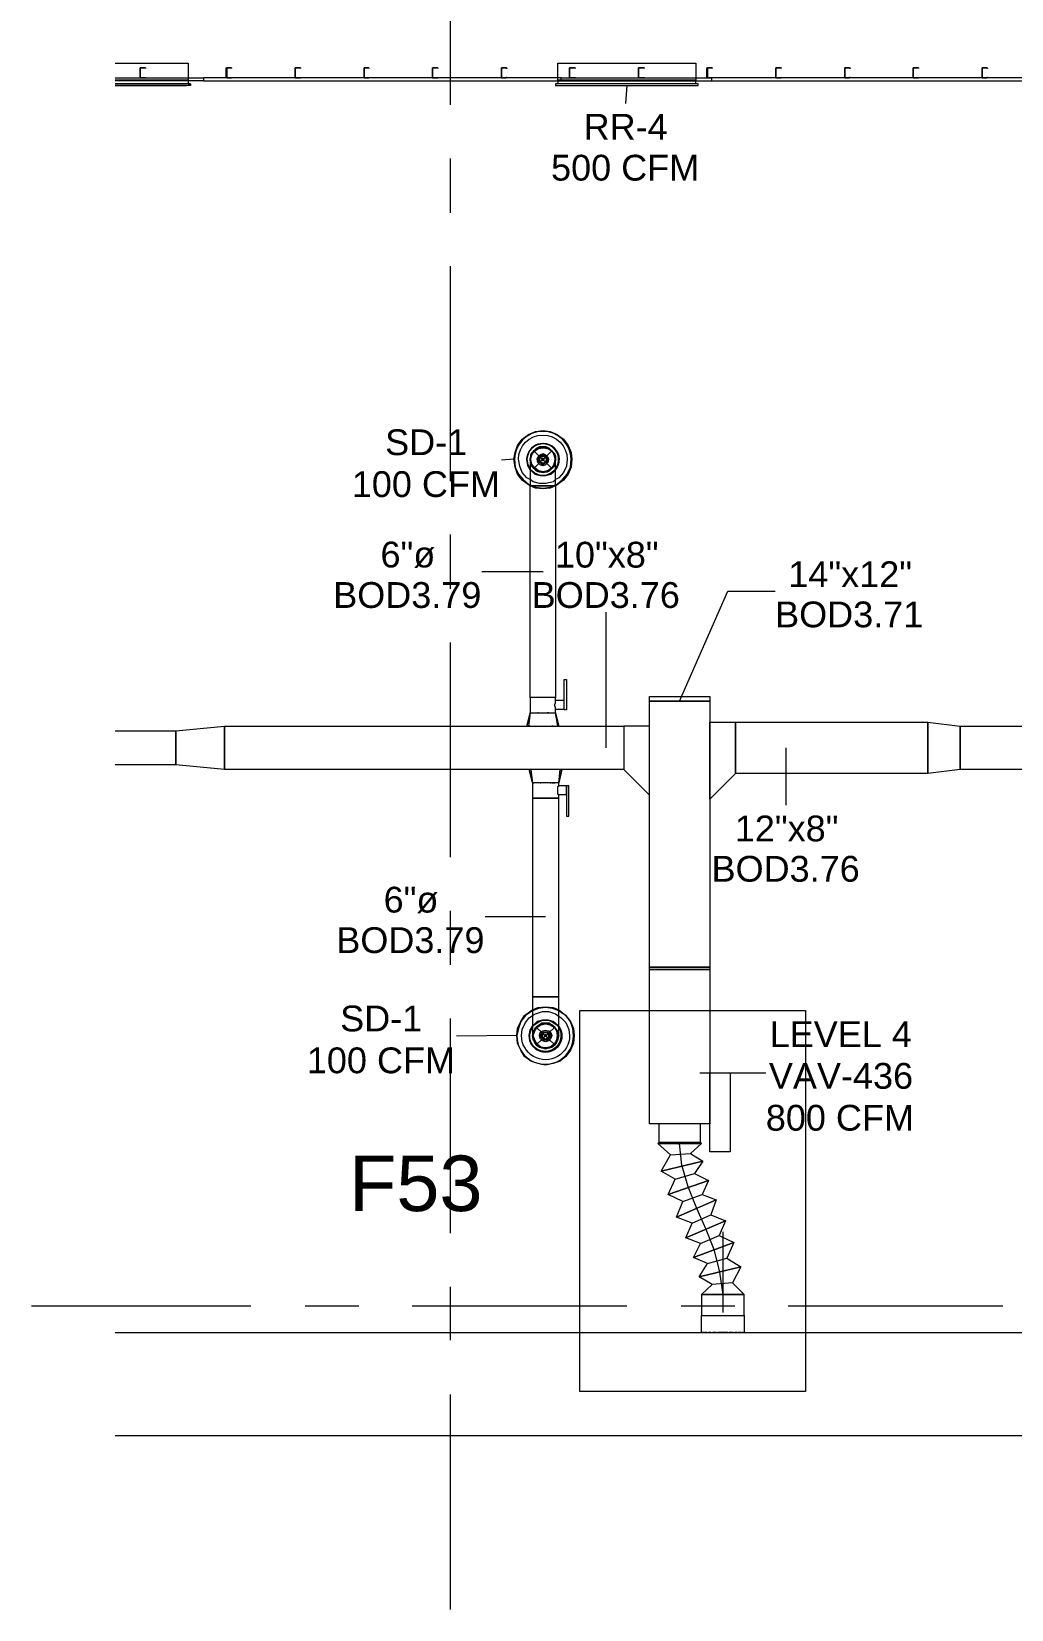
# Model space of a CAD drawing. Header units: metres. Extents: x 98 to 337, y -7 to 53.
# Drawn here: x 105.46 to 111.25, y 14.86 to 24.19 of the extents above; entities that cross this region are included whole.
import ezdxf

# ---------------------------------------------------------------- set-up
doc = ezdxf.new("R2010")
doc.units = ezdxf.units.M
doc.layers.add('HVAC - Ductos', color=5, linetype='Continuous', lineweight=0)
doc.layers.add('PDF_Text', color=7, linetype='Continuous', lineweight=0)
doc.layers.add('PDF_Geometry', color=7, linetype='Continuous', lineweight=0, true_color=0xaaaaaa)
doc.styles.add('PDF ArialUnicodeMS-Bold-Identity-H', font='arial.ttf')
doc.styles.add('PDF Helvetica', font='')
doc.styles.get('PDF Helvetica').set_extended_font_data('Helvetica')

msp = doc.modelspace()

# ---------------------------------------------------------------- linework, layer by layer
at = {"layer": 'HVAC - Ductos', "lineweight": 0}
for points in [[(105.9562, 23.999), (106.3869, 23.999), (106.3869, 23.8983), (105.9562, 23.8983), (106.3869, 23.8983), (106.3869, 23.8753), (106.4006, 23.8753), (106.4006, 23.8662), (105.9562, 23.8662), (106.3777, 23.8662)], [(109.397, 23.8753), (109.3878, 23.8753), (109.3878, 23.8983), (108.5723, 23.8983), (108.5723, 23.999), (109.3878, 23.999), (109.3878, 23.8983), (108.5723, 23.8983), (108.5723, 23.8753), (108.5586, 23.8753), (108.5586, 23.8662), (109.4016, 23.8662), (109.4016, 23.8753), (108.5586, 23.8753)], [(108.4165, 21.6853), (108.4303, 21.7082), (108.4532, 21.7219)], [(108.4532, 21.7265), (108.4578, 21.7265)], [(108.4578, 21.7265), (108.4852, 21.7311), (108.5082, 21.7265)], [(108.5082, 21.7265), (108.5127, 21.7265), (108.5173, 21.7265)], [(108.5127, 21.7219), (108.5357, 21.7082), (108.5494, 21.6853)], [(108.4074, 21.6578), (108.4074, 21.6486), (108.4074, 21.6303), (108.4074, 21.6028), (108.4074, 21.5662), (108.4074, 21.5203), (108.4074, 21.502), (108.412, 21.502), (108.4165, 21.502), (108.4303, 21.502), (108.444, 21.502), (108.4624, 21.502), (108.4852, 21.502), (108.5036, 21.502), (108.5219, 21.502), (108.5357, 21.502), (108.5494, 21.502), (108.5586, 21.502), (108.5586, 21.5478), (108.5586, 21.5891), (108.5586, 21.6211), (108.5586, 21.6441), (108.5586, 21.6532)], [(108.4074, 21.6486), (108.412, 21.6349), (108.4165, 21.6165), (108.4303, 21.6028), (108.4165, 21.6257), (108.412, 21.6257), (108.412, 21.6303)], [(108.412, 21.6807), (108.412, 21.6853), (108.4165, 21.6899)], [(108.4165, 21.6303), (108.412, 21.6578), (108.4165, 21.6807)], [(108.4257, 21.7082), (108.4257, 21.7036)], [(108.4303, 21.7082), (108.5357, 21.6028)], [(108.5357, 21.7082), (108.4303, 21.6028)], [(108.4578, 21.5845), (108.4532, 21.5845), (108.4532, 21.5891), (108.4303, 21.6028), (108.444, 21.5891), (108.4624, 21.5845), (108.4852, 21.5799), (108.5036, 21.5845), (108.5219, 21.5891), (108.5357, 21.6028), (108.5494, 21.6165), (108.5586, 21.6349), (108.5586, 21.6486)], [(108.554, 21.6899), (108.554, 21.6853), (108.554, 21.6807)], [(108.554, 21.6807), (108.5586, 21.6578), (108.554, 21.6303), (108.554, 21.6257)], [(108.5586, 21.5387), (108.5449, 21.5249), (108.5036, 21.5158), (108.4624, 21.5158), (108.4257, 21.5249), (108.4074, 21.5387)], [(108.5082, 21.5891), (108.4852, 21.5845), (108.4578, 21.5891)], [(108.5173, 21.5891), (108.5127, 21.5845), (108.5082, 21.5845)], [(108.5494, 21.6257), (108.5357, 21.6028), (108.5127, 21.5891)], [(108.4074, 21.5066), (108.4395, 21.4928), (108.4852, 21.4882), (108.5265, 21.4928), (108.5586, 21.5066)], [(108.5586, 21.502), (108.5265, 21.4882), (108.4852, 21.4837), (108.4395, 21.4882), (108.4074, 21.502)], [(108.5586, 21.502), (108.5494, 21.502), (108.5357, 21.502), (108.5219, 21.502), (108.5036, 21.502), (108.4852, 21.502), (108.4624, 21.502), (108.444, 21.502), (108.4303, 21.502), (108.4165, 21.502), (108.412, 21.502), (108.4074, 21.502)], [(108.6089, 20.2329), (108.5586, 20.2329), (108.5586, 20.2512), (108.5494, 20.2512), (108.5357, 20.2512), (108.5219, 20.2512), (108.5036, 20.2512), (108.4852, 20.2512), (108.4624, 20.2512), (108.444, 20.2512), (108.4303, 20.2512), (108.4165, 20.2512), (108.412, 20.2512), (108.4074, 20.2512), (108.4074, 20.1596), (108.3982, 20.0817), (108.4074, 20.0817), (108.4028, 20.0817)], [(108.5586, 20.1825), (108.5586, 20.1871), (108.5586, 20.1916), (108.554, 20.2008), (108.554, 20.21), (108.5586, 20.2192), (108.5586, 20.2237), (108.5586, 20.2283), (108.5586, 20.2329)], [(108.389, 20.0817), (108.4074, 20.1596), (108.389, 20.0817), (108.3936, 20.0817)], [(108.4074, 20.1596), (108.412, 20.1596), (108.4165, 20.1596), (108.4303, 20.1596), (108.444, 20.1596), (108.4624, 20.1596), (108.4852, 20.1596), (108.5036, 20.1596), (108.5219, 20.1596), (108.5357, 20.1596), (108.5494, 20.1596), (108.554, 20.1596), (108.5586, 20.1596), (108.5586, 20.1825), (108.6089, 20.1825), (108.6089, 20.1871), (108.6089, 20.1916), (108.6089, 20.2008), (108.6089, 20.2054), (108.6089, 20.21), (108.6089, 20.2192), (108.6089, 20.2237), (108.6089, 20.2283)], [(108.5769, 20.0817), (108.5586, 20.1596), (108.5769, 20.0817)], [(108.5723, 20.0817), (108.5586, 20.1596)], [(105.9562, 20.0542), (106.3135, 20.0542), (106.3135, 19.8526), (105.9562, 19.8526)], [(108.412, 20.0817), (108.4303, 20.0817), (108.4349, 20.0817), (108.4395, 20.0817), (108.4486, 20.0817), (108.4624, 20.0817), (108.4669, 20.0817)], [(108.4715, 20.0817), (108.4944, 20.0817), (108.499, 20.0817), (108.5036, 20.0817), (108.5173, 20.0817), (108.5265, 20.0817), (108.5311, 20.0817), (108.5357, 20.0817), (108.554, 20.0817)], [(108.5449, 20.0817), (108.5357, 20.0817)], [(108.5586, 20.0817), (108.5677, 20.0817), (108.5723, 20.0817), (108.5769, 20.0817)], [(110.7578, 20.1046), (110.9502, 20.0817)], [(110.7578, 19.8022), (110.7578, 20.1046)], [(110.9502, 20.0817), (110.9502, 19.8251)], [(108.4486, 19.8251), (108.444, 19.8251), (108.4257, 19.8251), (108.4165, 19.8251), (108.4074, 19.8251), (108.4028, 19.8251), (108.4211, 19.7472), (108.4028, 19.8251), (108.4074, 19.8251)], [(108.412, 19.8251), (108.4211, 19.7472)], [(108.4806, 19.8251), (108.4761, 19.8251), (108.4669, 19.8251), (108.4578, 19.8251), (108.4532, 19.8251)], [(108.5127, 19.8251), (108.5082, 19.8251), (108.4852, 19.8251)], [(108.5311, 19.8251), (108.5173, 19.8251)], [(108.5907, 19.8251), (108.5953, 19.8251), (108.5907, 19.8251), (108.5861, 19.8251), (108.5815, 19.8251), (108.5723, 19.8251), (108.554, 19.8251), (108.5449, 19.8251), (108.5403, 19.8251), (108.5357, 19.8251)], [(108.5953, 19.8251), (108.5769, 19.7472), (108.5953, 19.8251)], [(108.5769, 19.7472), (108.5861, 19.8251)], [(110.9502, 19.8251), (110.7578, 19.8022)], [(108.5769, 19.6785), (108.5723, 19.6785), (108.5723, 19.6831), (108.5723, 19.6876), (108.5723, 19.6968), (108.5723, 19.706), (108.5723, 19.7152), (108.5723, 19.7198), (108.5723, 19.7243), (108.5769, 19.7289)], [(108.5769, 18.2536), (108.5769, 18.2582), (108.5769, 18.2765), (108.5769, 18.3086), (108.5769, 18.3452), (108.5769, 18.3956), (108.5769, 18.446), (108.5769, 18.4827), (108.5723, 18.4827), (108.5631, 18.4827), (108.554, 18.4827), (108.5357, 18.4827), (108.5173, 18.4827), (108.499, 18.4827), (108.4806, 18.4827), (108.4624, 18.4827), (108.444, 18.4827), (108.4349, 18.4827), (108.4257, 18.4827), (108.4211, 18.4827), (108.4211, 18.4277), (108.4211, 18.3773), (108.4211, 18.3315), (108.4211, 18.2949), (108.4211, 18.2673), (108.4211, 18.2536)], [(108.5769, 18.4048), (108.5861, 18.4002), (108.6181, 18.3727), (108.6456, 18.3361), (108.6639, 18.2949), (108.6685, 18.2536), (108.6639, 18.2078), (108.6456, 18.1665), (108.6181, 18.1299), (108.5861, 18.1024), (108.5449, 18.0886), (108.499, 18.0795), (108.4532, 18.0886), (108.412, 18.1024), (108.3753, 18.1299), (108.3524, 18.1665), (108.334, 18.2078), (108.3295, 18.2536), (107.9721, 18.249)], [(108.4211, 18.4002), (108.4165, 18.3956), (108.3799, 18.3727), (108.3524, 18.3361), (108.3386, 18.2949), (108.3295, 18.2536), (108.334, 18.2949), (108.3524, 18.3361), (108.3753, 18.3727), (108.412, 18.4002), (108.4211, 18.4048)], [(108.4211, 18.4048), (108.4532, 18.4185), (108.499, 18.4231), (108.5449, 18.4185), (108.5769, 18.4048)], [(108.5769, 18.4002), (108.5403, 18.414), (108.499, 18.4185), (108.4578, 18.414), (108.4211, 18.4002)], [(108.4211, 18.3727), (108.4395, 18.3819), (108.4806, 18.3956), (108.5173, 18.3956), (108.5586, 18.3819), (108.5723, 18.3727)], [(108.5723, 18.2582), (108.5723, 18.2719), (108.5631, 18.2903), (108.554, 18.304), (108.5357, 18.3177), (108.5173, 18.3269), (108.499, 18.3269), (108.4806, 18.3269), (108.4624, 18.3177), (108.444, 18.304), (108.4349, 18.2903), (108.4257, 18.2719), (108.4257, 18.2582)], [(108.4257, 18.2765), (108.4303, 18.2811), (108.4303, 18.2857)], [(108.4303, 18.2261), (108.4257, 18.2536), (108.4303, 18.2765)], [(108.4303, 18.2811), (108.4486, 18.304), (108.4669, 18.3177)], [(108.444, 18.304), (108.554, 18.1986)], [(108.554, 18.304), (108.444, 18.1986)], [(108.4669, 18.3223), (108.4715, 18.3223), (108.499, 18.3269), (108.5219, 18.3223)], [(108.5265, 18.3223), (108.5311, 18.3223)], [(108.5311, 18.3177), (108.5494, 18.304), (108.5631, 18.2811)], [(108.5677, 18.2857), (108.5677, 18.2811), (108.5677, 18.2765), (108.5723, 18.2536), (108.5677, 18.2261)], [(108.4303, 18.2215), (108.4257, 18.2261)], [(108.4669, 18.1848), (108.4486, 18.1986), (108.4349, 18.2215)], [(108.4715, 18.1802), (108.4669, 18.1848)], [(108.5219, 18.1848), (108.499, 18.1802), (108.4715, 18.1848)], [(108.5311, 18.1848), (108.5265, 18.1802)], [(108.5631, 18.2215), (108.5494, 18.1986), (108.5311, 18.1848)], [(108.5677, 18.2261), (108.5677, 18.2215)], [(109.1633, 17.6167), (109.1725, 17.6167), (109.1909, 17.6167), (109.2183, 17.6167), (109.2504, 17.6167), (109.2916, 17.6167), (109.3283, 17.6167), (109.365, 17.6167), (109.3924, 17.6167), (109.4108, 17.6167), (109.42, 17.6167), (109.4154, 17.6213), (109.4108, 17.6213), (109.3924, 17.6213), (109.365, 17.6213), (109.3283, 17.6213), (109.2916, 17.6213), (109.2504, 17.6213), (109.2183, 17.6213), (109.1909, 17.6213), (109.1725, 17.6213), (109.1679, 17.6213), (109.1725, 17.6213), (109.1909, 17.6213), (109.2183, 17.6213), (109.2504, 17.6213), (109.2916, 17.6213), (109.3283, 17.6213), (109.365, 17.6213), (109.3924, 17.6213), (109.4108, 17.6213), (109.4154, 17.6213), (109.4154, 17.7313), (109.4108, 17.7313), (109.4016, 17.7313), (109.3787, 17.7313), (109.3558, 17.7313), (109.3237, 17.7313), (109.2916, 17.7313), (109.2596, 17.7313), (109.2275, 17.7313), (109.2046, 17.7313), (109.1817, 17.7313), (109.1725, 17.7313), (109.1679, 17.7313), (109.1679, 17.6213), (109.1633, 17.6167), (109.2367, 17.548)], [(109.42, 17.6167), (109.4108, 17.6167), (109.3924, 17.6167), (109.365, 17.6167), (109.3283, 17.6167), (109.2916, 17.6167), (109.2504, 17.6167), (109.2183, 17.6167), (109.1909, 17.6167), (109.1725, 17.6167), (109.1633, 17.6167), (109.42, 17.6167), (109.3558, 17.5572), (109.4291, 17.5114), (109.1817, 17.4518), (109.2367, 17.548), (109.3558, 17.5572)], [(109.5482, 16.7233), (109.5299, 16.8562), (109.4978, 16.9844), (109.4474, 17.1082), (109.3924, 17.2319), (109.342, 17.3601), (109.3053, 17.4884), (109.2916, 17.6167)], [(109.2642, 17.406), (109.1817, 17.4518), (109.4291, 17.5114), (109.3787, 17.438), (109.4612, 17.3968), (109.2229, 17.3144), (109.2642, 17.406), (109.3787, 17.438)], [(109.3099, 17.2731), (109.2229, 17.3144), (109.4612, 17.3968), (109.4245, 17.3144), (109.507, 17.2823), (109.2733, 17.1815), (109.3099, 17.2731), (109.4245, 17.3144)], [(109.365, 17.1449), (109.2733, 17.1815), (109.507, 17.2823), (109.4749, 17.1953), (109.562, 17.1585), (109.3283, 17.0578), (109.365, 17.1449), (109.4749, 17.1953)], [(109.4154, 17.0257), (109.3283, 17.0578), (109.562, 17.1585), (109.5253, 17.0715), (109.6124, 17.0303), (109.3741, 16.9432), (109.4154, 17.0257), (109.5253, 17.0715)], [(109.5482, 16.6179), (109.5482, 16.8562), (109.5482, 17.0944)], [(109.4566, 16.9066), (109.3741, 16.9432), (109.6124, 17.0303), (109.5711, 16.9386), (109.6536, 16.8882), (109.4062, 16.8287), (109.4566, 16.9066), (109.5711, 16.9386)], [(109.484, 16.7829), (109.4062, 16.8287), (109.6536, 16.8882), (109.6032, 16.792), (109.484, 16.7829), (109.42, 16.7233), (109.42, 16.5996), (109.4245, 16.5996), (109.4382, 16.5996), (109.4566, 16.5996), (109.484, 16.5996), (109.5116, 16.5996), (109.5482, 16.5996), (109.5802, 16.5996), (109.6078, 16.5996), (109.6353, 16.5996), (109.6582, 16.5996), (109.6673, 16.5996), (109.6719, 16.5996), (109.6719, 16.7233), (109.42, 16.7233), (109.6719, 16.7233), (109.6032, 16.792)], [(109.6169, 16.6546), (109.3008, 16.6546)], [(109.4382, 16.4988), (109.4337, 16.4988), (109.4245, 16.4988), (109.42, 16.4988), (109.42, 16.5996), (109.4245, 16.5996), (109.4382, 16.5996), (109.4566, 16.5996), (109.484, 16.5996), (109.5116, 16.5996), (109.5482, 16.5996), (109.5802, 16.5996), (109.6078, 16.5996), (109.6353, 16.5996), (109.6582, 16.5996), (109.6673, 16.5996), (109.6719, 16.5996), (109.6719, 16.4988)], [(105.9562, 16.4988), (116.7048, 16.4988), (116.7048, 15.8894), (105.9562, 15.8894)], [(109.452, 16.4988), (109.4474, 16.4988), (109.4428, 16.4988)], [(109.4749, 16.4988), (109.4658, 16.4988), (109.4612, 16.4988)], [(109.507, 16.4988), (109.4932, 16.4988), (109.4886, 16.4988)], [(109.5757, 16.4988), (109.5482, 16.4988), (109.5162, 16.4988)], [(109.6078, 16.4988), (109.6032, 16.4988), (109.5848, 16.4988)], [(109.6307, 16.4988), (109.6261, 16.4988), (109.6169, 16.4988)], [(109.6536, 16.4988), (109.6445, 16.4988), (109.6399, 16.4988)], [(109.6673, 16.4988), (109.6627, 16.4988), (109.6582, 16.4988)]]:
    msp.add_lwpolyline(points, dxfattribs=at)
for points in [[(108.4074, 20.2512), (108.4074, 21.502), (108.3982, 21.5066), (108.3616, 21.5341), (108.334, 21.5707), (108.3204, 21.612), (108.3112, 21.6578), (108.3204, 21.699), (108.334, 21.7403), (108.3616, 21.7769), (108.3982, 21.8044), (108.4395, 21.8227), (108.4852, 21.8273), (108.5265, 21.8227), (108.5677, 21.8044), (108.6044, 21.7769), (108.6319, 21.7403), (108.6502, 21.699), (108.6548, 21.6578), (108.6502, 21.612), (108.6319, 21.5707), (108.6044, 21.5341), (108.5677, 21.5066), (108.5586, 21.502), (108.5586, 20.2512), (108.5494, 20.2512), (108.5357, 20.2512), (108.5219, 20.2512), (108.5036, 20.2512), (108.4852, 20.2512), (108.4624, 20.2512), (108.444, 20.2512), (108.4303, 20.2512), (108.4165, 20.2512), (108.412, 20.2512)], [(108.5449, 21.699), (108.5082, 21.7265), (108.4624, 21.7265), (108.4211, 21.699), (108.4074, 21.6578), (108.4211, 21.612), (108.4624, 21.5845), (108.5082, 21.5845), (108.5449, 21.612), (108.5586, 21.6578)], [(108.554, 21.6349), (108.5494, 21.6211), (108.5357, 21.6028), (108.5219, 21.5937), (108.5036, 21.5845), (108.4852, 21.5845), (108.4669, 21.5845), (108.4486, 21.5937), (108.4303, 21.6028), (108.4211, 21.6211), (108.412, 21.6349), (108.412, 21.6578), (108.412, 21.6761), (108.4211, 21.6945), (108.4303, 21.7082), (108.4486, 21.7219), (108.4669, 21.7265), (108.4852, 21.7311), (108.5036, 21.7265), (108.5219, 21.7219), (108.5357, 21.7082), (108.5494, 21.6945), (108.554, 21.6761), (108.5586, 21.6578)], [(108.5494, 21.6303), (108.5357, 21.6074), (108.5127, 21.5891), (108.4852, 21.5845), (108.4578, 21.5891), (108.4349, 21.6074), (108.4165, 21.6303), (108.412, 21.6578), (108.4165, 21.6853), (108.4349, 21.7082), (108.4578, 21.7219), (108.4852, 21.7265), (108.5127, 21.7219), (108.5357, 21.7082), (108.5494, 21.6853), (108.554, 21.6578)], [(108.5586, 21.6486), (108.5586, 21.6578), (108.5586, 21.6761), (108.5494, 21.6945), (108.5357, 21.7082), (108.5219, 21.7219), (108.5036, 21.7311), (108.4852, 21.7311), (108.4624, 21.7311), (108.444, 21.7219), (108.4303, 21.7082), (108.4257, 21.7082), (108.4303, 21.7082), (108.444, 21.7219), (108.4624, 21.7311), (108.4852, 21.7311), (108.5036, 21.7311), (108.5219, 21.7219), (108.5357, 21.7082), (108.5494, 21.6945), (108.5586, 21.6761), (108.5586, 21.6578)], [(108.389, 21.6578), (108.3936, 21.6211), (108.4074, 21.5982), (108.3936, 21.6211)], [(108.4074, 21.6578), (108.412, 21.6761), (108.4165, 21.6945), (108.4257, 21.7036), (108.4165, 21.6945), (108.412, 21.6761), (108.4074, 21.6578), (108.4074, 21.6486)], [(108.4532, 21.6715), (108.4486, 21.6578), (108.4532, 21.6715), (108.4669, 21.6853), (108.4852, 21.6899), (108.499, 21.6853), (108.5127, 21.6715), (108.5173, 21.6578), (108.5127, 21.6715), (108.499, 21.6853), (108.4852, 21.6899), (108.4669, 21.6853)], [(108.5127, 21.6395), (108.5173, 21.6578), (108.5127, 21.6395), (108.499, 21.6257), (108.4852, 21.6211), (108.4669, 21.6257), (108.4532, 21.6395), (108.4486, 21.6578), (108.4532, 21.6395), (108.4669, 21.6257), (108.4852, 21.6211), (108.499, 21.6257)], [(108.4624, 21.6715), (108.4578, 21.6578), (108.4624, 21.6715), (108.4761, 21.6807), (108.4898, 21.6807), (108.5036, 21.6715), (108.5082, 21.6578), (108.5036, 21.6715), (108.4898, 21.6807), (108.4761, 21.6807)], [(108.5036, 21.6395), (108.5082, 21.6578), (108.5036, 21.6395), (108.4898, 21.6303), (108.4761, 21.6303), (108.4624, 21.6395), (108.4578, 21.6578), (108.4624, 21.6395), (108.4761, 21.6303), (108.4898, 21.6303)], [(108.499, 21.6395), (108.4852, 21.6349), (108.4715, 21.6395), (108.4624, 21.6578), (108.4715, 21.6715), (108.4852, 21.6761), (108.499, 21.6715), (108.5036, 21.6578)], [(108.4852, 21.6532), (108.4898, 21.6578), (108.4852, 21.6486), (108.4806, 21.6486), (108.4761, 21.6578), (108.4806, 21.6624), (108.4852, 21.6624), (108.4898, 21.6578), (108.4852, 21.6624), (108.4806, 21.6624), (108.4806, 21.6578), (108.4806, 21.6532)], [(108.5311, 21.5707), (108.499, 21.5616), (108.4669, 21.5616), (108.4349, 21.5707), (108.412, 21.5937), (108.4074, 21.5982), (108.412, 21.5937), (108.4074, 21.6028), (108.412, 21.5937), (108.4349, 21.5753), (108.4669, 21.5616), (108.499, 21.5616), (108.5311, 21.5753), (108.554, 21.5937), (108.5586, 21.6028), (108.554, 21.5937), (108.5311, 21.5753), (108.499, 21.5616), (108.4669, 21.5616), (108.4349, 21.5753), (108.412, 21.5937), (108.4349, 21.5707), (108.4669, 21.5616), (108.499, 21.5616), (108.5311, 21.5707), (108.5586, 21.5937), (108.5586, 21.5982), (108.5586, 21.5937)], [(108.6089, 20.3566), (108.6227, 20.3566), (108.6227, 20.1779), (108.6089, 20.1779)], [(109.4704, 20.2283), (109.1129, 20.2283), (109.1129, 20.2558), (109.4704, 20.2558)], [(108.4578, 20.1596), (108.4532, 20.1596)], [(108.5173, 20.1596), (108.5127, 20.1596), (108.5082, 20.1596), (108.5127, 20.1596)], [(109.4704, 20.2283), (109.4704, 18.6568), (109.1129, 18.6568), (109.1129, 20.2283)], [(106.6022, 19.8251), (106.3135, 19.8526), (106.3135, 20.0542), (106.6022, 20.0817)], [(106.6022, 20.0817), (108.9618, 20.0817), (108.9618, 19.8251), (106.6022, 19.8251)], [(108.9618, 20.0817), (108.9618, 19.8251), (109.1129, 19.6739), (109.1129, 20.0817)], [(109.6215, 19.8022), (109.4704, 19.651), (109.4704, 20.1046), (109.6215, 20.1046)], [(110.7578, 19.8022), (109.6215, 19.8022), (109.6215, 20.1046), (110.7578, 20.1046)], [(110.9502, 20.0817), (113.8916, 20.0817), (113.8916, 19.8251), (110.9502, 19.8251)], [(108.4211, 19.6556), (108.4257, 19.6556), (108.4349, 19.6556), (108.444, 19.6556), (108.4624, 19.6556), (108.4806, 19.6556), (108.499, 19.6556), (108.5173, 19.6556), (108.5357, 19.6556), (108.554, 19.6556), (108.5631, 19.6556), (108.5723, 19.6556), (108.5769, 19.6556), (108.5769, 19.6785), (108.6227, 19.6785), (108.6227, 19.6831), (108.6227, 19.6876), (108.6227, 19.6968), (108.6227, 19.7014), (108.6227, 19.7106), (108.6227, 19.7152), (108.6227, 19.7198), (108.6227, 19.7243), (108.6227, 19.7289), (108.6227, 19.5502), (108.6365, 19.5502), (108.6365, 19.7289), (108.6227, 19.7289), (108.5769, 19.7289), (108.5769, 19.7472), (108.5723, 19.7472), (108.5677, 19.7472), (108.5631, 19.7472), (108.554, 19.7472), (108.5357, 19.7472), (108.5173, 19.7472), (108.499, 19.7472), (108.4806, 19.7472), (108.4624, 19.7472), (108.444, 19.7472), (108.4349, 19.7472), (108.4303, 19.7472), (108.4257, 19.7472), (108.4211, 19.7472)], [(108.4257, 19.7472), (108.4303, 19.7472)], [(108.4669, 19.7472), (108.4715, 19.7472)], [(108.5265, 19.7472), (108.5311, 19.7472)], [(108.5357, 19.7472), (108.554, 19.7472)], [(108.5769, 19.6556), (108.5723, 19.6556), (108.5631, 19.6556), (108.554, 19.6556), (108.5357, 19.6556), (108.5173, 19.6556), (108.499, 19.6556), (108.4806, 19.6556), (108.4624, 19.6556), (108.444, 19.6556), (108.4349, 19.6556), (108.4257, 19.6556), (108.4211, 19.6556), (108.4211, 18.4827), (108.4257, 18.4827), (108.4349, 18.4827), (108.444, 18.4827), (108.4624, 18.4827), (108.4806, 18.4827), (108.499, 18.4827), (108.5173, 18.4827), (108.5357, 18.4827), (108.554, 18.4827), (108.5631, 18.4827), (108.5723, 18.4827), (108.5769, 18.4827)], [(109.1129, 18.643), (109.1129, 18.6568), (109.4704, 18.6568), (109.4704, 18.643)], [(109.1129, 17.7313), (109.1129, 18.643), (109.4704, 18.643), (109.4704, 17.7313)], [(108.4211, 18.3086), (108.4074, 18.2857), (108.4028, 18.2536), (108.4074, 18.2857)], [(108.4211, 18.304), (108.4257, 18.3131), (108.4532, 18.3315), (108.4806, 18.3452), (108.5173, 18.3452), (108.5449, 18.3315), (108.5723, 18.3131), (108.5449, 18.3361), (108.5173, 18.3452), (108.4806, 18.3452), (108.4486, 18.3361), (108.4257, 18.3131), (108.4211, 18.3086), (108.4257, 18.3131)], [(108.5586, 18.2949), (108.5219, 18.3269), (108.4761, 18.3269), (108.4349, 18.2949), (108.4211, 18.2536), (108.4349, 18.2078), (108.4761, 18.1802), (108.5219, 18.1802), (108.5586, 18.2078), (108.5769, 18.2536)], [(108.5723, 18.3131), (108.5449, 18.3315), (108.5173, 18.3452), (108.4806, 18.3452), (108.4532, 18.3315), (108.4257, 18.3131), (108.4486, 18.3361), (108.4806, 18.3452), (108.5173, 18.3452), (108.5449, 18.3361), (108.5723, 18.3131), (108.5769, 18.3086), (108.5723, 18.3131), (108.5769, 18.304)], [(108.5677, 18.2353), (108.5631, 18.2169), (108.5494, 18.1986), (108.5357, 18.1894), (108.5173, 18.1802), (108.499, 18.1802), (108.4806, 18.1802), (108.4624, 18.1894), (108.4486, 18.1986), (108.4349, 18.2169), (108.4257, 18.2353), (108.4257, 18.2536), (108.4257, 18.2719), (108.4349, 18.2903), (108.4486, 18.304), (108.4624, 18.3177), (108.4806, 18.3223), (108.499, 18.3269), (108.5173, 18.3223), (108.5357, 18.3177), (108.5494, 18.304), (108.5631, 18.2903), (108.5677, 18.2719), (108.5723, 18.2536)], [(108.5631, 18.2261), (108.5494, 18.2032), (108.5265, 18.1848), (108.499, 18.1802), (108.4715, 18.1848), (108.4486, 18.2032), (108.4349, 18.2261), (108.4257, 18.2536), (108.4349, 18.2811), (108.4486, 18.304), (108.4715, 18.3177), (108.499, 18.3223), (108.5265, 18.3177), (108.5494, 18.304), (108.5631, 18.2811), (108.5677, 18.2536)], [(108.5311, 18.2353), (108.5173, 18.2215), (108.499, 18.2169), (108.4806, 18.2215), (108.4669, 18.2353), (108.4624, 18.2536), (108.4669, 18.2719), (108.4806, 18.2811), (108.499, 18.2857), (108.5173, 18.2811), (108.5311, 18.2719), (108.5357, 18.2536)], [(108.5265, 18.2353), (108.5173, 18.2215), (108.499, 18.2169), (108.4806, 18.2215), (108.4669, 18.2353), (108.4669, 18.2536), (108.4669, 18.2673), (108.4806, 18.2811), (108.499, 18.2857), (108.5173, 18.2811), (108.5265, 18.2673), (108.5311, 18.2536)], [(108.5173, 18.2353), (108.5082, 18.2261), (108.4898, 18.2261), (108.4761, 18.2353), (108.4715, 18.2536), (108.4761, 18.2673), (108.4898, 18.2765), (108.5082, 18.2765), (108.5173, 18.2673), (108.5265, 18.2536)], [(108.5173, 18.2399), (108.5082, 18.2307), (108.4898, 18.2307), (108.4806, 18.2399), (108.4761, 18.2536), (108.4806, 18.2673), (108.4898, 18.2765), (108.5082, 18.2765), (108.5173, 18.2673), (108.5219, 18.2536)], [(108.5127, 18.2399), (108.499, 18.2307), (108.4852, 18.2399), (108.4806, 18.2536), (108.4852, 18.2673), (108.499, 18.2719), (108.5127, 18.2673), (108.5173, 18.2536)], [(108.5769, 18.2536), (108.5723, 18.2307), (108.5631, 18.2124), (108.554, 18.1986), (108.5357, 18.1848), (108.5173, 18.1802), (108.499, 18.1757), (108.4806, 18.1802), (108.4624, 18.1848), (108.444, 18.1986), (108.4349, 18.2124), (108.4257, 18.2307), (108.4211, 18.2536), (108.4257, 18.2582), (108.4211, 18.2536), (108.4257, 18.2307), (108.4349, 18.2124), (108.444, 18.1986), (108.4624, 18.1848), (108.4806, 18.1802), (108.499, 18.1757), (108.5173, 18.1802), (108.5357, 18.1848), (108.554, 18.1986), (108.5631, 18.2124), (108.5723, 18.2307), (108.5769, 18.2536), (108.5723, 18.2582)], [(108.4944, 18.2582), (108.4944, 18.2536), (108.4944, 18.2582), (108.5036, 18.2582), (108.5036, 18.2536), (108.5036, 18.2582)], [(108.5036, 18.249), (108.5036, 18.2536), (108.5036, 18.249), (108.4944, 18.249), (108.4944, 18.2536), (108.4944, 18.249)], [(109.5894, 17.5663), (109.4704, 17.5663), (109.4704, 18.0336), (109.5894, 18.0336)], [(109.1679, 17.6213), (109.1725, 17.6213), (109.1817, 17.6213), (109.2046, 17.6213), (109.2275, 17.6213), (109.2596, 17.6213), (109.2916, 17.6213), (109.3237, 17.6213), (109.3558, 17.6213), (109.3787, 17.6213), (109.4016, 17.6213), (109.4108, 17.6213), (109.4154, 17.6213), (109.4108, 17.6213), (109.4016, 17.6213), (109.3787, 17.6213), (109.3558, 17.6213), (109.3237, 17.6213), (109.2916, 17.6213), (109.2596, 17.6213), (109.2275, 17.6213), (109.2046, 17.6213), (109.1817, 17.6213), (109.1725, 17.6213)], [(109.6719, 16.7233), (109.6673, 16.7233), (109.6582, 16.7233), (109.6353, 16.7233), (109.6078, 16.7233), (109.5802, 16.7233), (109.5482, 16.7233), (109.5116, 16.7233), (109.484, 16.7233), (109.4566, 16.7233), (109.4382, 16.7233), (109.4245, 16.7233), (109.42, 16.7233), (109.4245, 16.7233), (109.4382, 16.7233), (109.4566, 16.7233), (109.484, 16.7233), (109.5116, 16.7233), (109.5482, 16.7233), (109.5802, 16.7233), (109.6078, 16.7233), (109.6353, 16.7233), (109.6582, 16.7233), (109.6673, 16.7233)]]:
    msp.add_lwpolyline(points, close=True, dxfattribs=at)
for points in [[(108.5586, 21.5066), (108.5677, 21.5112), (108.5998, 21.5387), (108.6273, 21.5707), (108.6456, 21.612), (108.6502, 21.6578, 0.986562), (108.3158, 21.6578), (108.3204, 21.612), (108.3386, 21.5707), (108.3662, 21.5387), (108.3982, 21.5112), (108.4074, 21.5066)], [(108.4074, 21.5387), (108.389, 21.5478), (108.3616, 21.5799), (108.3478, 21.6165), (108.3386, 21.6578, -0.994574), (108.6273, 21.6578), (108.6227, 21.6165), (108.6044, 21.5799), (108.5769, 21.5478), (108.5586, 21.5387)], [(108.3295, 18.2536, 1.013803), (108.6639, 18.2536), (108.6593, 18.2949), (108.6456, 18.3361), (108.6181, 18.3727), (108.5815, 18.3956), (108.5769, 18.4002)], [(108.5723, 18.3727), (108.5907, 18.3589), (108.6181, 18.3315), (108.6365, 18.2903), (108.6411, 18.2536, -1.008191), (108.357, 18.2536), (108.3616, 18.2903), (108.3799, 18.3315), (108.4028, 18.3589), (108.4211, 18.3727)]]:
    msp.add_lwpolyline(points, format="xyb", dxfattribs=at)
for points in [[(108.5586, 21.5982), (108.5723, 21.6211), (108.5815, 21.6578, 0.97094), (108.389, 21.6578), (108.3936, 21.6257), (108.4074, 21.6028, -1.369189), (108.5769, 21.6578), (108.5723, 21.6257), (108.5586, 21.6028, 1.369192), (108.389, 21.6578, -1.384561)], [(108.4028, 18.2536, 1.340677), (108.5769, 18.304), (108.5861, 18.2857), (108.5907, 18.2536, -1.36096), (108.4211, 18.304), (108.412, 18.2857), (108.4028, 18.2536, 1.017952), (108.5953, 18.2536), (108.5907, 18.2857), (108.5769, 18.3086, -1.396087)]]:
    msp.add_lwpolyline(points, format="xyb", close=True, dxfattribs=at)
at = {"layer": 'PDF_Geometry', "lineweight": 0}
for points in [[(107.9354, 25.0207), (107.9354, 23.7516)], [(105.9562, 23.912), (106.4785, 23.912), (106.4785, 23.8937), (108.5907, 23.8937), (109.4795, 23.8937)], [(106.4785, 23.8937), (105.9562, 23.8937)], [(108.5907, 23.8937), (108.5907, 23.912), (109.4566, 23.912)], [(109.4795, 23.912), (109.4795, 23.8937), (111.61, 23.8937), (111.61, 23.912), (112.4988, 23.912), (112.4988, 23.8937), (116.7415, 23.8937), (117.6303, 23.8937)], [(107.9354, 23.4355), (107.9354, 23.1148)], [(107.9354, 22.7987), (107.9354, 21.5295)], [(107.9354, 21.2133), (107.9354, 20.8926)], [(107.9354, 20.5765), (107.9354, 19.3074)], [(107.9354, 18.9913), (107.9354, 18.6705)], [(107.9354, 18.3544), (107.9354, 17.0852)], [(107.9354, 16.7691), (107.9354, 16.453)], [(105.9378, 16.6546), (105.4613, 16.6546)], [(106.758, 16.6546), (105.9378, 16.6546)], [(107.3948, 16.6546), (107.0787, 16.6546)], [(108.9801, 16.6546), (107.711, 16.6546)], [(111.2022, 16.6546), (109.9331, 16.6546)], [(107.9354, 16.1323), (107.9354, 14.8631)]]:
    msp.add_lwpolyline(points, dxfattribs=at)
for points in [[(106.1028, 23.912), (106.1028, 23.9715), (106.1348, 23.9715), (106.1348, 23.9669), (106.1348, 23.9715), (106.1028, 23.9715), (106.1028, 23.912), (106.1348, 23.912)], [(106.616, 23.912), (106.6114, 23.912), (106.6114, 23.9715), (106.616, 23.9715), (106.6434, 23.9715), (106.6434, 23.9669), (106.6434, 23.9715), (106.616, 23.9715), (106.616, 23.912), (106.6434, 23.912)], [(107.0191, 23.912), (107.0191, 23.9715), (107.0512, 23.9715), (107.0512, 23.9669), (107.0512, 23.9715), (107.0191, 23.9715), (107.0191, 23.912), (107.0512, 23.912)], [(107.4269, 23.912), (107.4269, 23.9715), (107.4544, 23.9715), (107.4544, 23.9669), (107.4544, 23.9715), (107.4269, 23.9715), (107.4269, 23.912), (107.4544, 23.912)], [(107.8346, 23.912), (107.83, 23.912), (107.83, 23.9715), (107.8346, 23.9715), (107.8622, 23.9715), (107.8622, 23.9669), (107.8622, 23.9715), (107.8346, 23.9715), (107.83, 23.9715), (107.83, 23.912), (107.8346, 23.912), (107.8622, 23.912)], [(108.2378, 23.912), (108.2378, 23.9715), (108.27, 23.9715), (108.27, 23.9669), (108.2654, 23.9669), (108.2654, 23.9715), (108.2378, 23.9715), (108.2378, 23.912), (108.2654, 23.912), (108.2654, 23.9165), (108.27, 23.9165), (108.27, 23.912)], [(108.6456, 23.912), (108.6411, 23.912), (108.6411, 23.9715), (108.6456, 23.9715), (108.6731, 23.9715), (108.6731, 23.9669), (108.6731, 23.9715), (108.6456, 23.9715), (108.6411, 23.9715), (108.6411, 23.912), (108.6456, 23.912), (108.6731, 23.912)], [(109.0488, 23.912), (109.0488, 23.9715), (109.0809, 23.9715), (109.0809, 23.9669), (109.0809, 23.9715), (109.0488, 23.9715), (109.0488, 23.912), (109.0809, 23.912)], [(109.4566, 23.912), (109.452, 23.912), (109.452, 23.9715), (109.4566, 23.9715), (109.484, 23.9715), (109.484, 23.9669), (109.484, 23.9715), (109.4566, 23.9715), (109.4566, 23.912), (109.484, 23.912)], [(109.8597, 23.912), (109.8597, 23.9715), (109.8918, 23.9715), (109.8918, 23.9669), (109.8918, 23.9715), (109.8597, 23.9715), (109.8597, 23.912), (109.8918, 23.912)], [(110.2675, 23.912), (110.2675, 23.9715), (110.2996, 23.9715), (110.2996, 23.9669), (110.2951, 23.9669), (110.2951, 23.9715), (110.2675, 23.9715), (110.2675, 23.912), (110.2951, 23.912), (110.2951, 23.9165), (110.2996, 23.9165), (110.2996, 23.912)], [(110.6753, 23.912), (110.6707, 23.912), (110.6707, 23.9715), (110.6753, 23.9715), (110.7028, 23.9715), (110.7028, 23.9669), (110.7028, 23.9715), (110.6753, 23.9715), (110.6707, 23.9715), (110.6707, 23.912), (110.6753, 23.912), (110.7028, 23.912)], [(111.0785, 23.912), (111.0785, 23.9715), (111.1106, 23.9715), (111.1106, 23.9669), (111.106, 23.9669), (111.106, 23.9715), (111.0785, 23.9715), (111.0785, 23.912), (111.106, 23.912), (111.106, 23.9165), (111.1106, 23.9165), (111.1106, 23.912)], [(106.1348, 23.9165), (106.1348, 23.912)], [(108.5907, 23.912), (106.4785, 23.912), (106.4785, 23.8937), (108.5907, 23.8937)], [(106.6434, 23.9165), (106.6434, 23.912)], [(107.0512, 23.9165), (107.0512, 23.912)], [(107.4544, 23.9165), (107.4544, 23.912)], [(107.8622, 23.9165), (107.8622, 23.912)], [(108.6731, 23.9165), (108.6731, 23.912)], [(109.0809, 23.9165), (109.0809, 23.912)], [(111.61, 23.912), (109.4795, 23.912), (109.4795, 23.8937), (111.61, 23.8937)], [(109.484, 23.9165), (109.484, 23.912)], [(109.8918, 23.9165), (109.8918, 23.912)], [(110.7028, 23.9165), (110.7028, 23.912)]]:
    msp.add_lwpolyline(points, close=True, dxfattribs=at)
at = {"layer": 'PDF_Geometry', "color": 254, "lineweight": 0, "true_color": 0xd2d2d2}
for points in [[(110.6844, 23.9715), (110.689, 23.9715)], [(106.6114, 23.9211), (106.616, 23.9211)], [(108.2378, 23.912), (108.2378, 23.9165)], [(110.2675, 23.9303), (110.2675, 23.9349)]]:
    msp.add_lwpolyline(points, dxfattribs=at)
at = {"layer": 'PDF_Geometry', "color": 7, "lineweight": 0}
for points in [[(105.9562, 23.8983), (106.1302, 23.8983)], [(106.2082, 23.8983), (106.3823, 23.8983)], [(108.5815, 23.8983), (108.7052, 23.8983)], [(108.7831, 23.8983), (108.9434, 23.8983)], [(109.0213, 23.8983), (109.1817, 23.8983)], [(109.2596, 23.8983), (109.3787, 23.8983)]]:
    msp.add_lwpolyline(points, close=True, dxfattribs=at)
for points in [[(106.4006, 23.8753), (105.9562, 23.8753)], [(108.5815, 23.8662), (109.3741, 23.8662)], [(108.9801, 23.8662), (108.9709, 23.7608)], [(108.3112, 21.6578), (108.2378, 21.6532)], [(108.4852, 20.9935), (108.1233, 20.9935)], [(109.2916, 20.2283), (109.5757, 20.8789), (109.8551, 20.8789)], [(108.8564, 19.9534), (108.8564, 20.7552)], [(109.9194, 19.9534), (109.9194, 19.6144)], [(108.499, 18.9546), (108.1416, 18.9546)], [(109.4108, 18.0336), (109.8002, 18.0336)]]:
    msp.add_lwpolyline(points, dxfattribs=at)
at = {"layer": 'PDF_Geometry', "color": 232, "lineweight": 9, "true_color": 0xe91e64}
msp.add_lwpolyline([(108.7011, 18.4025), (110.036, 18.4025), (110.036, 16.15), (108.7011, 16.15)], close=True, dxfattribs=at)

# ---------------------------------------------------------------- texts
at = {"layer": 'PDF_Text', "lineweight": 0, "char_height": 0.15242, "attachment_point": 4, "style": 'PDF Helvetica'}
for s, insert in [('RR-4', (108.724, 23.6225)), ('500 CFM', (108.5315, 23.3797)), ('SD-1', (107.551, 21.7577)), ('100 CFM', (107.354, 21.5103)), ('6"ø', (107.5235, 21.0934)), ('10"x8"', (108.5544, 21.0934)), ('14"x12"', (109.9336, 20.9788)), ('BOD3.79', (107.244, 20.8551)), ('BOD3.76', (108.417, 20.8551)), ('BOD3.71', (109.8557, 20.7405)), ('12"x8"', (109.6174, 19.476)), ('BOD3.76', (109.48, 19.2377)), ('6"ø', (107.5419, 19.0544)), ('BOD3.79', (107.2624, 18.8162)), ('SD-1', (107.2853, 18.3534)), ('LEVEL 4', (109.8236, 18.2618)), ('100 CFM', (107.0883, 18.106)), ('VAV-436', (109.819, 18.0144)), ('800 CFM', (109.8007, 17.7669))]:
    msp.add_mtext(s, dxfattribs=dict(at, insert=insert))
at = {"layer": 'PDF_Text', "color": 232, "lineweight": 70, "true_color": 0xe91e64, "insert": (107.3372, 17.3782), "char_height": 0.32798, "attachment_point": 4, "style": 'PDF ArialUnicodeMS-Bold-Identity-H'}
msp.add_mtext('F53', dxfattribs=at)

doc.saveas('drawing.dxf')
